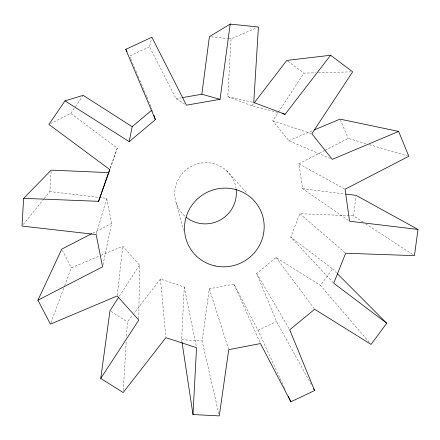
<?xml version="1.0" encoding="UTF-8"?>
<svg xmlns="http://www.w3.org/2000/svg" width="440" height="440" viewBox="0 0 440 440"><rect width="100%" height="100%" fill="white"/><g stroke="black" fill="none" stroke-linecap="round" stroke-linejoin="round"><path stroke-width="0.33" stroke-dasharray="2.2 1.65" d="M138.826 318.698L139.508 265.095L122.804 246.164L100.199 255.673M182.045 342.381L181.638 339.68L184.267 287.034L160.474 278.999L134.085 313.198M277.811 112.426L251.983 105.787L227.782 96.684L231.055 38.869L257.18 27.55M123.31 390.495L126.242 341.099M126.528 336.292L127.38 321.888L132.407 315.37M44.286 198.451L49.858 191.543L51.172 170.803M117.249 295.279L122.804 246.164M363.308 222.222L353.54 215.837L355.9 196.674M218.818 413.903L202.136 340.956L209.314 288.767L233.981 284.136L257.983 330.259L283.976 386.854M102.982 264.814L111.584 223.405L106.7 198.319L49.858 191.543M184.707 104.093L176.038 98.709L149.523 46.767L151.575 38.511M96.349 233.877L106.7 198.319M110.27 168.333L117.288 148.165L70.796 113.383L50.721 123.514M110.215 168.13L117.288 148.165M50.908 322.845L64.427 286.38M64.663 285.742L71.308 267.828L99.572 255.937M333.267 282.711L290.752 237.122L299.833 213.714L353.54 215.837M119.345 296.23L139.508 265.095M330.38 158.548L288.745 140.646L272.773 120.824L278.02 112.778M278.399 112.206L303.897 73.134L315.574 72.82M70.796 113.383L75.037 107.184M75.422 106.618L82.753 95.909M369.281 342.32L320.402 285.395L332.508 268.824L290.752 237.122M251.983 105.787L253.644 103.631M23.287 224.477L43.857 198.985M311.305 384.566L276.535 321.541L256.713 273.471L276.051 257.466L320.402 285.395M92.752 233.123L111.584 223.405M348.464 220.451L302.638 188.738L298.898 163.823L324.445 150.629M325.05 150.315L348.166 138.38L366.625 143.831M257.983 330.259L276.535 321.541M149.523 46.767L129.575 56.029L130.642 58.559M288.745 140.646L312.802 130.548M176.038 98.709L181.335 97.796M318.324 72.749L350.609 71.88M181.638 339.68L202.136 340.956M211.426 36.872L228.349 38.594M229.026 38.66L231.055 38.869M302.638 188.738L344.564 193.93M227.782 96.684L253.094 102.344M369.259 144.606L407.495 155.892M272.773 120.824L311.201 133.546M298.898 163.823L344.476 188.887M111.128 311.372L127.38 321.888M365.607 223.724L412.715 254.518M287.832 61.221L303.897 73.134M299.833 213.714L345.152 252.797M332.508 268.824L336.386 272.712M226.644 170.759L247.214 193.397M276.051 257.466L314.254 308.709M256.713 273.471L289.361 329.202M62.387 250.322L71.308 267.828M284.262 387.481L285.12 389.345M233.981 284.136L260.183 342.925M340.291 119.741L348.166 138.38M130.906 59.191L132.242 62.354M132.506 62.986L135.707 70.576M135.971 71.209L137.841 75.636M138.105 76.269L139.442 79.431M139.706 80.064L141.037 83.226M141.306 83.859L146.636 96.509M146.905 97.141L148.236 100.304M148.506 100.936L151.971 109.159M152.433 110.407L153.027 112.25M209.314 288.767L228.536 349.008M176.181 202.857L183.667 230.23M184.267 287.034L196.262 346.335M160.474 278.999L165.82 336.969M184.762 216.101A30.905 30.498 -28.8 0 1 191.18 166.392A30.905 30.498 -28.8 0 1 236.06 188.672"/><path stroke-width="0.66" d="M337.354 273.686L386.749 323.263L371.058 344.394L314.661 309.265L289.707 329.797L314.617 390.566L290.834 401.781L260.464 343.552L228.745 349.663L219.28 415.91L192.984 414.524L196.537 347.683L165.886 337.651L123.184 392.552L100.738 378.439L110.005 310.645L118.597 297.385M109.758 169.416L108.614 172.634L51.216 170.137L23.623 198.33L22 226.072L96.157 234.531L102.564 266.816L37.928 300.195L50.435 324.126L117.172 295.961L138.809 320.073L100.738 378.439M182.655 97.564L201.845 94.248L209.396 36.669L230.186 24.09L258.423 27.011L253.759 102.493L285.093 114.296L330.627 55.259L352.671 71.825L311.856 133.76L332.272 159.363L398.646 131.434L408.81 156.282L345.076 189.216L349.58 221.221L418 229.438L414.442 255.64L345.664 253.242L333.735 283.212L386.749 323.263M23.623 198.33L98.582 201.333L109.83 169.593L48.895 124.438L64.988 100.859L129.217 141.658L155.386 119.63L125.758 49.373L151.888 37.24L186.439 105.171L220.061 99.336L230.186 24.09M129.217 141.658L132.171 126.693L151.723 110.226M98.582 201.333L108.614 172.634M37.928 300.195L61.771 249.112L91.537 233.75M254.056 103.087L286.759 60.429L330.627 55.259M314.072 130.014L340.027 119.119L398.646 131.434M64.988 100.859L83.138 95.343L132.171 126.693M345.917 194.095L356.059 195.349L418 229.438M282.442 113.614L285.093 114.296M201.845 94.248L220.061 99.336M125.758 49.373L127.028 51.59M313.627 388.768L314.617 390.566M288.261 396.187L290.834 401.781M154.011 115.324L155.386 119.63M182.045 342.381L192.984 414.524M236.143 189.338A30.905 30.498 -28.8 0 1 220.506 219.874A30.905 30.498 -28.8 0 1 186.285 217.377M215.006 265.914A40.046 39.16 -28.8 0 0 262.554 215.622A40.046 39.16 -28.8 0 0 195.47 200.893A40.046 39.16 -28.8 0 0 215.006 265.914"/></g></svg>
